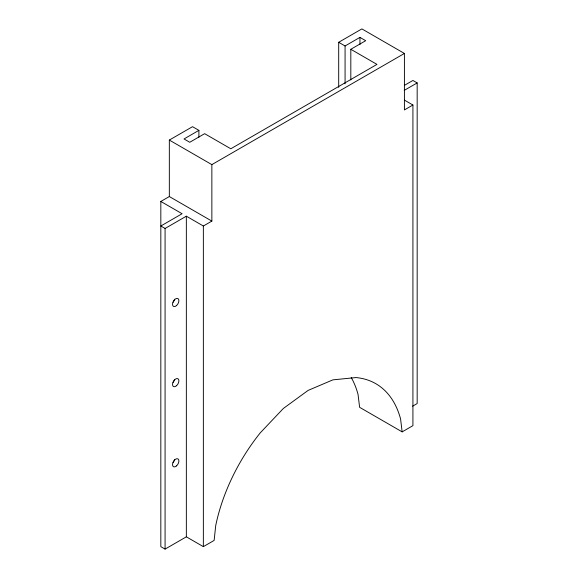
<?xml version="1.0" encoding="UTF-8"?>
<svg xmlns="http://www.w3.org/2000/svg" width="578" height="578" viewBox="0 0 578 578"><rect width="100%" height="100%" fill="white"/><g stroke="black" fill="none" stroke-linecap="round" stroke-linejoin="round"><path stroke-width="0.87" d="M351.207 377.513A135.324 78.131 -60 0 1 358.035 394.369L359.617 407.317L402.151 431.874L412.923 425.654L412.923 105.015L404.412 109.928L404.412 53.451L211.859 164.622L211.859 221.099L169.332 196.542L169.332 140.071L192.525 126.683L198.904 130.361L198.904 137.239M338.694 87.379L338.694 42.288L361.886 28.9L404.412 53.451M198.904 130.361L184.021 138.958L189.757 142.275L204.641 133.677L230.803 148.777L376.972 64.389L350.817 49.289L350.817 79.93M338.694 42.288L345.073 45.973L359.957 37.375L365.701 40.691L350.817 49.289M402.151 431.874L400.568 418.92A135.324 78.131 -60 0 0 355.983 377.571L332.906 379.854L308.139 390.388L283.372 408.451L260.295 432.814A135.324 78.131 -60 0 0 215.71 525.648L214.127 540.423L203.355 546.644L186.347 536.825L165.077 549.1L160.828 546.644L160.828 201.455L169.332 196.542M404.564 85.284L412.923 80.465L417.171 82.921L417.171 403.552L412.62 406.182M160.828 201.455L182.092 213.73L160.828 226.005L165.077 228.462L186.347 216.186L203.355 226.005L211.859 221.099M404.26 90.37L417.171 82.921M404.412 100.11L412.923 105.015M169.332 140.071L211.859 164.622M359.957 37.375L359.957 44.585M345.073 45.973L345.073 83.824M203.355 226.005L203.355 546.644M186.347 216.186L186.347 536.825M165.077 228.462L165.077 549.1M174.542 299.202A4.508 2.601 -60 0 1 173.053 302.301M174.542 379.363A4.508 2.601 -60 0 1 173.053 382.455M174.542 459.524A4.508 2.601 -60 0 1 173.053 462.617M176.536 305.567A4.508 2.601 -60 0 0 177.966 298.58A4.508 2.601 -60 0 0 172.634 303.313A4.508 2.601 -60 0 0 176.536 305.567M176.536 385.721A4.508 2.601 -60 0 0 177.966 378.735A4.508 2.601 -60 0 0 172.634 383.467A4.508 2.601 -60 0 0 176.536 385.721M176.536 465.882A4.508 2.601 -60 0 0 177.966 458.896A4.508 2.601 -60 0 0 172.634 463.628A4.508 2.601 -60 0 0 176.536 465.882"/></g></svg>
